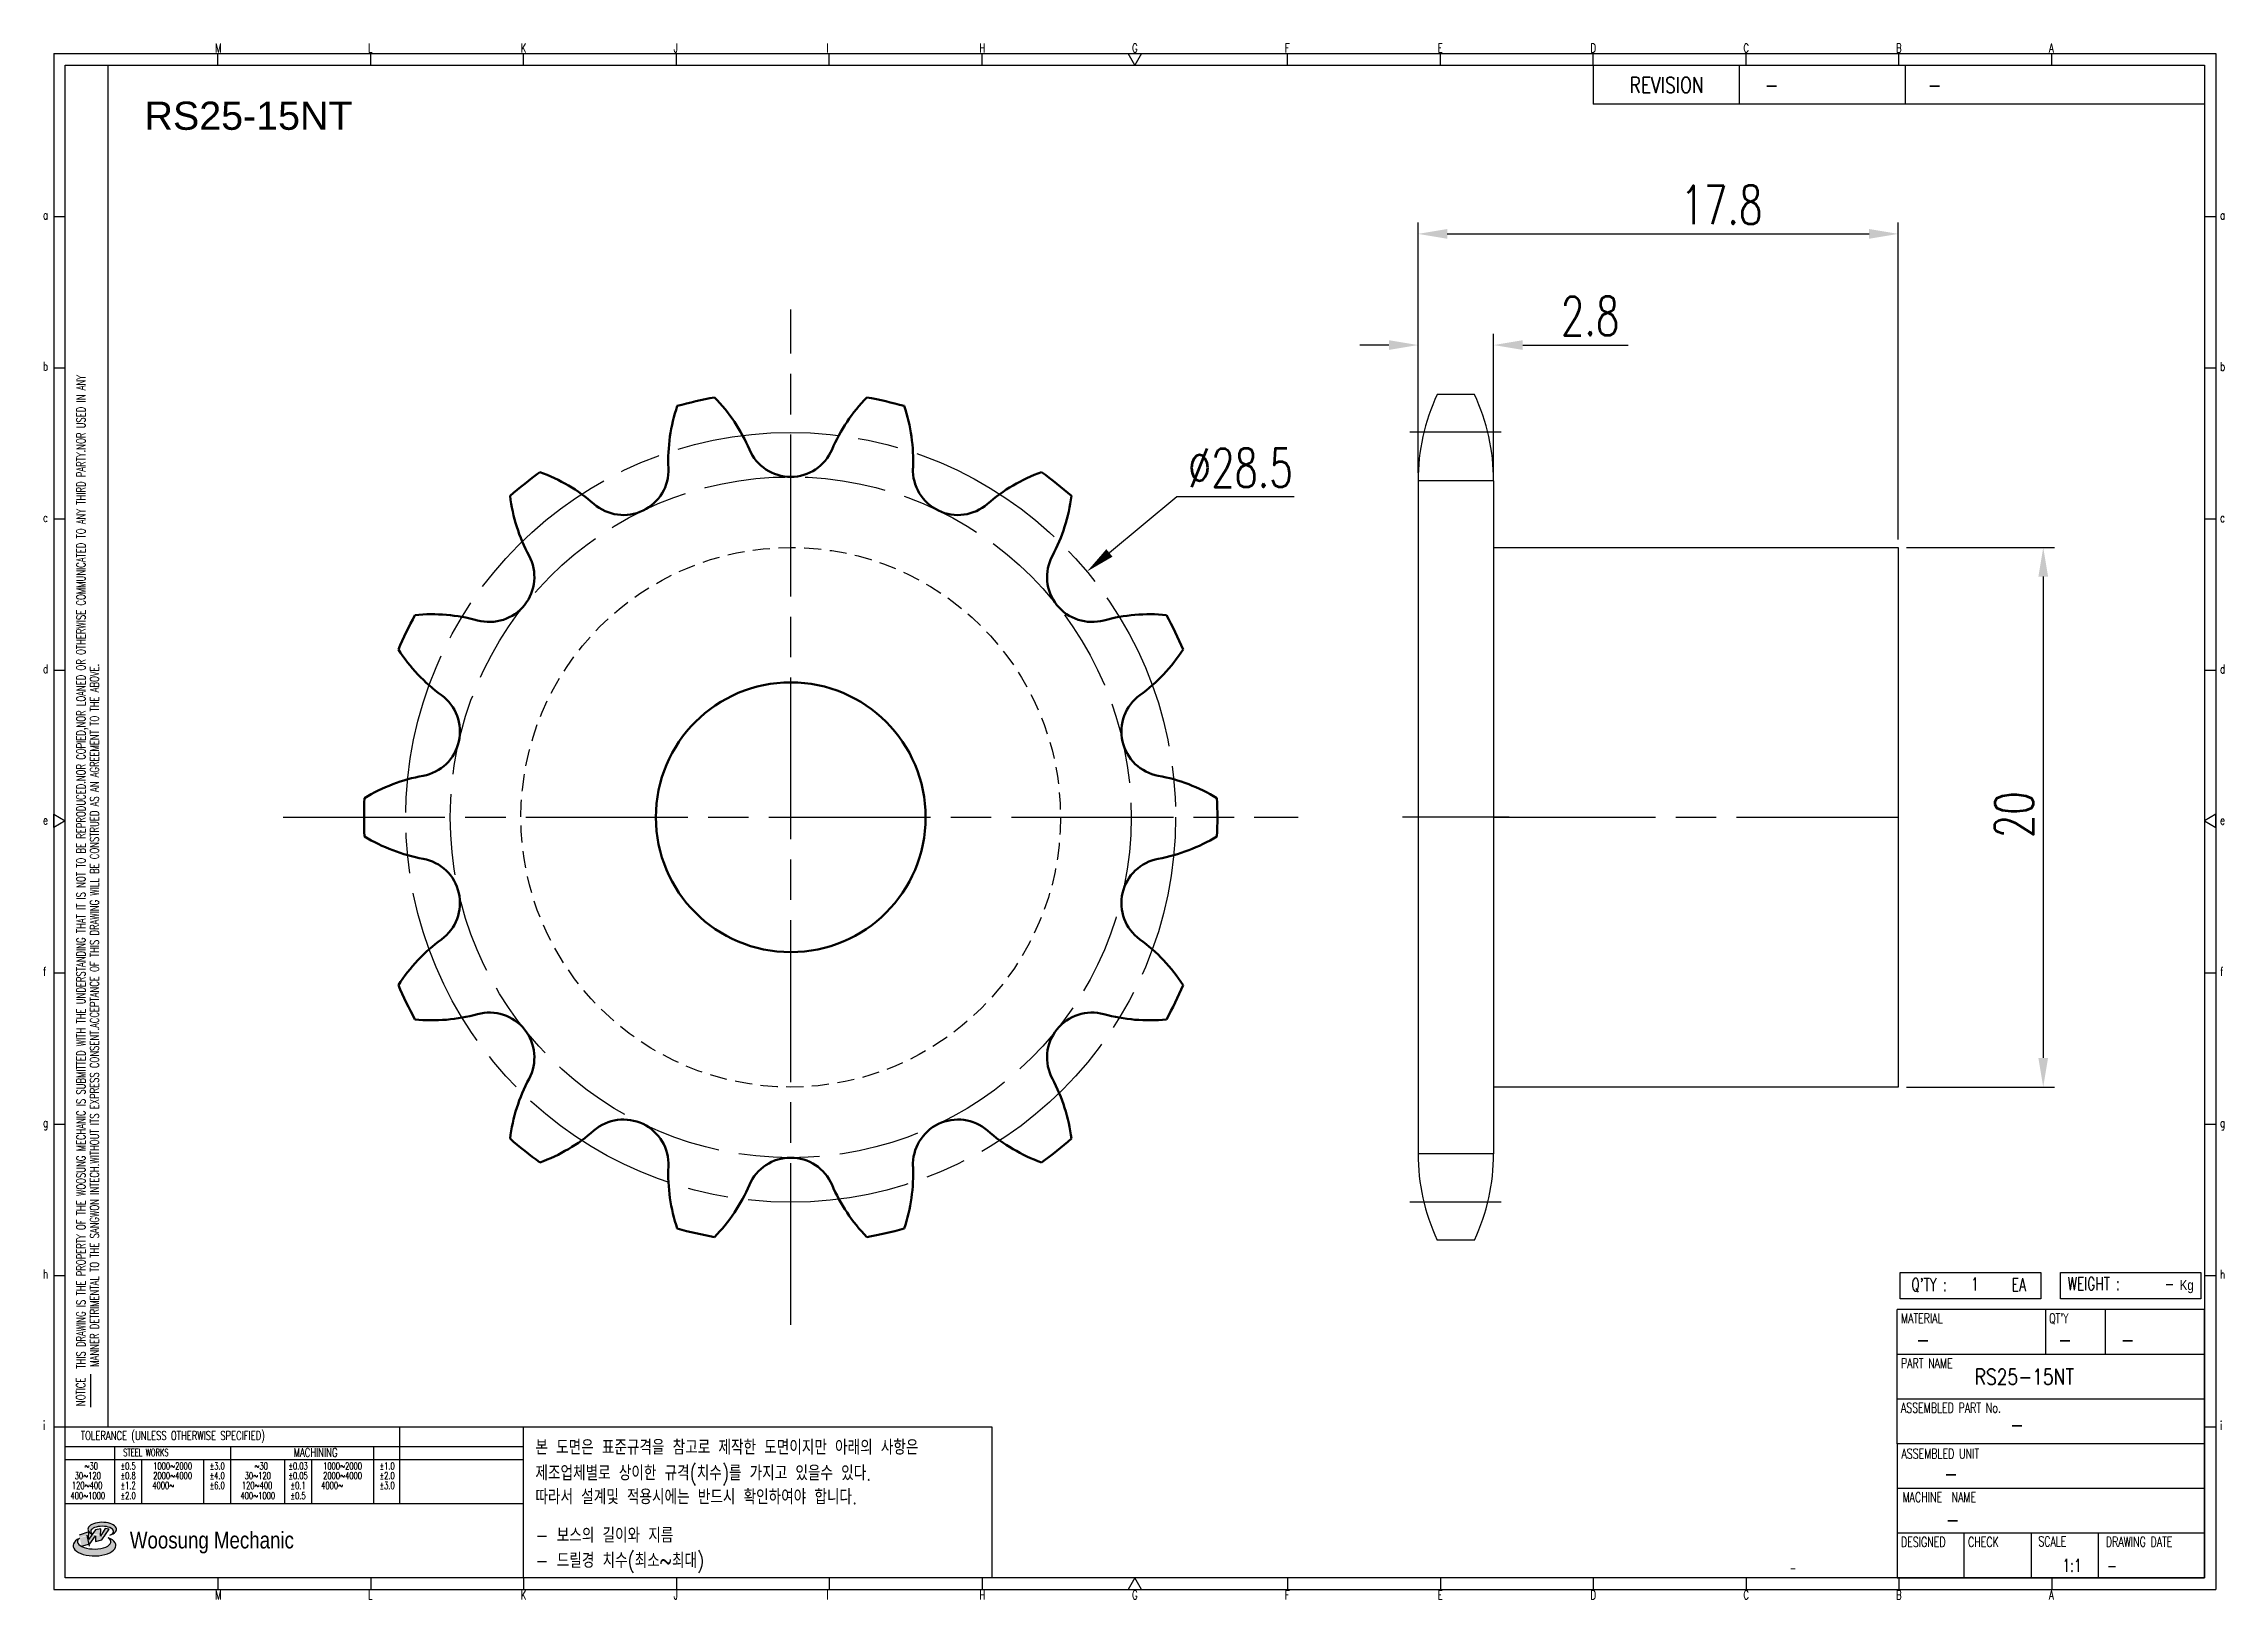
# Model space of a CAD drawing. Header units: millimetres. Extents: x -0.4 to 80.5, y -0.4 to 57.3.
import ezdxf
from ezdxf.enums import TextEntityAlignment as Align

# ---------------------------------------------------------------- set-up
doc = ezdxf.new("R2010")
doc.units = ezdxf.units.MM
for name, pattern in [('AM_ISO02W050', [7.5, 6, -1.5]), ('AM_ISO02W050x2', [3.75, 3, -0.75]), ('AM_ISO08W050', [18, 12, -1.5, 3, -1.5]), ('AM_ISO08W050x2', [9, 6, -0.75, 1.5, -0.75]), ('HIDDEN', [9.525, 6.35, -3.175])]:
    doc.linetypes.add(name, pattern=pattern)
for name, color, linetype, lineweight in [('AM_0N', 7, 'Continuous', 50), ('AM_3N', 6, 'AM_ISO02W050', 25), ('AM_7', 4, 'AM_ISO08W050', 25), ('AM_7N', 4, 'AM_ISO08W050', 25)]:
    doc.layers.add(name, color=color, linetype=linetype, lineweight=lineweight)
for name, color, linetype in [('S-DIM', 7, 'Continuous'), ('TITLE', 7, 'Continuous'), ('도면레이아웃', 7, 'Continuous')]:
    doc.layers.add(name, color=color, linetype=linetype)
doc.styles.add('HAN', font='ROMANS.shx', dxfattribs={"width": 0.7, "bigfont": 'whgtxt.shx'})
doc.styles.add('HKD_ST2', font='romans.shx', dxfattribs={"width": 0.7, "height": 4, "bigfont": '@extfont2.shx'})
doc.styles.add('HSG', font='SIMPLEX.shx', dxfattribs={"width": 0.7, "bigfont": 'HSG.shx'})
doc.styles.add('ROMANS', font='romans.shx', dxfattribs={"width": 0.7, "bigfont": 'whgtxt.shx'})
doc.styles.add('SLDTEXTSTYLE4', font='arial.ttf', dxfattribs={"width": 0.8})
doc.styles.get("Standard").update_dxf_attribs({"font": 'arial.ttf'})
doc.dimstyles.new('APP2', dxfattribs={"dimscale": 0.6, "dimtxt": 2.4, "dimasz": 1.8, "dimexe": 0.7, "dimexo": 0.5, "dimgap": 0.6, "dimtad": 1, "dimtoh": 1, "dimdec": 1, "dimrnd": 0.01, "dimzin": 9, "dimdsep": 46, "dimtxsty": 'HSG', "dimcen": 0, "dimclrd": 1, "dimclre": 1, "dimclrt": 256, "dimazin": 2, "dimtp": 1, "dimtm": 1, "dimtfac": 0.5, "dimtdec": 1, "dimtofl": 0, "dimtmove": 0, "dimatfit": 3, "dimfxl": 0, "dimtvp": 1, "dimtolj": 2, "dimlwd": -1, "dimlwe": -1, "dimarcsym": 0})

# ---------------------------------------------------------------- blocks, each defined once
blk = doc.blocks.new('serty56')
for p, q in [((-68271.206, 477.449), (-68256.206, 477.449)), ((-68256.206, 477.449), (-68256.206, 457.449)), ((-68256.206, 457.449), (-68271.206, 457.449))]:
    blk.add_line(p, q)
at = {"layer": 'AM_7N', "linetype": 'AM_ISO08W050x2'}
blk.add_line((-68271.206, 467.449), (-68255.463, 467.449), dxfattribs=at)
blk = doc.blocks.new('*D5')
at = {"layer": 'Defpoints', "color": 0, "transparency": 16777216}
for p in [(68.374, 38.622), (68.374, 18.622), (73.747, 18.622)]:
    blk.add_point(p, dxfattribs=at)
at = {"layer": 'S-DIM', "color": 1, "transparency": 16777216}
for p, q in [((68.674, 38.622), (74.167, 38.622)), ((73.747, 37.542), (73.747, 19.702)), ((68.674, 18.622), (74.167, 18.622))]:
    blk.add_line(p, q, dxfattribs=at)
for points in [[(73.567, 37.542), (73.927, 37.542), (73.747, 38.622)], [(73.567, 19.702), (73.927, 19.702), (73.747, 18.622)]]:
    blk.add_solid(points, dxfattribs=at)
at = {"layer": 'S-DIM', "transparency": 16777216, "insert": (72.667, 28.714), "char_height": 1.44, "attachment_point": 5, "rotation": 90, "style": 'HSG'}
blk.add_mtext('\\A2;20', dxfattribs=at)
blk = doc.blocks.new('*D6')
at = {"layer": 'Defpoints', "color": 0, "transparency": 16777216}
for p in [(53.374, 46.126), (50.574, 41.093), (53.374, 41.093)]:
    blk.add_point(p, dxfattribs=at)
at = {"layer": 'S-DIM', "color": 1, "transparency": 16777216}
for p, q in [((49.494, 46.126), (48.414, 46.126)), ((50.574, 41.393), (50.574, 46.546)), ((53.374, 41.393), (53.374, 46.546)), ((54.454, 46.126), (58.366, 46.126))]:
    blk.add_line(p, q, dxfattribs=at)
for points in [[(49.494, 46.306), (49.494, 45.946), (50.574, 46.126)], [(54.454, 46.306), (54.454, 45.946), (53.374, 46.126)]]:
    blk.add_solid(points, dxfattribs=at)
at = {"layer": 'S-DIM', "transparency": 16777216, "insert": (56.95, 47.206), "char_height": 1.44, "attachment_point": 5, "style": 'HSG'}
blk.add_mtext('\\A2;2.8', dxfattribs=at)
blk = doc.blocks.new('*D7')
at = {"layer": 'Defpoints', "color": 0, "transparency": 16777216}
for p in [(68.374, 50.246), (50.574, 41.093), (68.374, 38.622)]:
    blk.add_point(p, dxfattribs=at)
at = {"layer": 'S-DIM', "color": 1, "transparency": 16777216}
for p, q in [((50.574, 41.393), (50.574, 50.666)), ((51.654, 50.246), (67.294, 50.246)), ((68.374, 38.922), (68.374, 50.666))]:
    blk.add_line(p, q, dxfattribs=at)
for points in [[(51.654, 50.426), (51.654, 50.066), (50.574, 50.246)], [(67.294, 50.426), (67.294, 50.066), (68.374, 50.246)]]:
    blk.add_solid(points, dxfattribs=at)
at = {"layer": 'S-DIM', "transparency": 16777216, "insert": (61.824, 51.326), "char_height": 1.44, "attachment_point": 5, "style": 'HSG'}
blk.add_mtext('\\A2;17.8', dxfattribs=at)
blk = doc.blocks.new('*D8')
at = {"layer": 'Defpoints', "color": 0, "transparency": 16777216}
for p in [(38.301, 37.731), (16.336, 19.514)]:
    blk.add_point(p, dxfattribs=at)
at = {"layer": 'S-DIM', "color": 1, "transparency": 16777216}
for p, q in [((41.633, 40.495), (39.132, 38.42)), ((45.977, 40.495), (41.633, 40.495))]:
    blk.add_line(p, q, dxfattribs=at)
blk.add_solid([(39.018, 38.559), (39.247, 38.282), (38.301, 37.731)], dxfattribs=at)
at = {"layer": 'S-DIM', "transparency": 16777216, "insert": (43.985, 41.575), "char_height": 1.44, "attachment_point": 5, "style": 'HSG'}
blk.add_mtext('\\A2;∅28.5', dxfattribs=at)
blk = doc.blocks.new('notice1')
at = {"color": 4}
blk.add_lwpolyline([(-22142.12, 1730.6), (-22053.8, 1730.6), (-22053.8, 1702.07), (-22142.12, 1702.07)], close=True, dxfattribs=at)
at = {"color": 4, "style": 'HAN', "width": 0.8}
for s, p in [('본 도면은 표준규격을 참고로 제작한 도면이지만 아래의 사항은', (-22139.9, 1725.32)), ('제조업체별로 상이한 규격(치수)를 가지고 있을수 있다.', (-22139.9, 1720.47)), ('따라서 설계및 적용시에는 반드시 확인하여야 합니다.', (-22139.9, 1715.97)), ('- 보스의 길이와 지름', (-22139.9, 1708.73)), ('- 드릴경 치수(최소~최대)', (-22139.9, 1703.97))]:
    blk.add_text(s, height=2.7949, dxfattribs=at).set_placement(p)
blk = doc.blocks.new('SUYWSHJH')
at = {"layer": '도면레이아웃'}
h = blk.add_hatch(color=10, dxfattribs=at)
h.paths.add_polyline_path([(1.544, 35.177), (1.554, 34.966), (1.779, 35.034), (2.054, 35.422), (1.908, 35.446), (1.728, 35.167), (1.741, 35.439), (1.547, 35.405), (1.292, 35.041), (1.295, 35.33), (0.943, 35.208), (1.03, 34.8), (1.336, 34.885)])
edge = h.paths.add_edge_path()
edge.add_ellipse((1.795, 35.421), major_axis=(-0.53, 0), ratio=0.487785, start_angle=122.36065, end_angle=403.39574)
edge.add_line((1.411, 35.244), (1.419, 35.261))
edge.add_ellipse((1.798, 35.344), major_axis=(-0.423, 0), ratio=0.444396, start_angle=131.58977, end_angle=386.19408, ccw=False)
edge = h.paths.add_edge_path()
edge.add_ellipse((1.512, 34.815), major_axis=(-0.793, 0), ratio=0.480113, start_angle=314.67633, end_angle=590.85213)
edge.add_ellipse((1.501, 34.958), major_axis=(-0.62, 0), ratio=0.43311, start_angle=331.7024, end_angle=574.42495, ccw=False)
for p, q in [((0, 90.118), (80.15, 90.118)), ((0, 90.118), (0, 33.191)), ((6.089, 89.693), (6.089, 90.118)), ((11.753, 89.693), (11.753, 90.118)), ((17.418, 89.693), (17.418, 90.118)), ((23.082, 89.693), (23.082, 90.118)), ((28.746, 89.693), (28.746, 90.118)), ((34.411, 89.693), (34.411, 90.118)), ((45.739, 89.693), (45.739, 90.118)), ((51.404, 89.693), (51.404, 90.118)), ((57.068, 89.693), (57.068, 90.118)), ((62.732, 89.693), (62.732, 90.118)), ((68.397, 89.693), (68.397, 90.118)), ((74.061, 89.693), (74.061, 90.118)), ((80.15, 90.118), (80.15, 33.191)), ((0, 84.085), (0.425, 84.085)), ((79.725, 84.085), (80.15, 84.085)), ((0, 78.478), (0.425, 78.478)), ((79.725, 78.478), (80.15, 78.478)), ((0, 72.87), (0.425, 72.87)), ((79.725, 72.87), (80.15, 72.87)), ((0, 67.262), (0.425, 67.262)), ((79.725, 67.262), (80.15, 67.262)), ((0, 56.047), (0.425, 56.047)), ((79.725, 56.047), (80.15, 56.047)), ((0, 50.439), (0.425, 50.439)), ((79.725, 50.439), (80.15, 50.439)), ((0, 44.832), (0.425, 44.832)), ((79.725, 44.832), (80.15, 44.832)), ((1.377, 39.947), (1.377, 41.174)), ((0, 39.224), (0.425, 39.224)), ((79.725, 39.224), (80.15, 39.224)), ((0, 33.191), (80.15, 33.191)), ((6.089, 33.616), (6.089, 33.191)), ((11.753, 33.616), (11.753, 33.191)), ((17.418, 33.616), (17.418, 33.191)), ((23.082, 33.616), (23.082, 33.191)), ((28.746, 33.616), (28.746, 33.191)), ((34.411, 33.616), (34.411, 33.191)), ((45.739, 33.616), (45.739, 33.191)), ((51.404, 33.616), (51.404, 33.191)), ((57.068, 33.616), (57.068, 33.191)), ((62.732, 33.616), (62.732, 33.191)), ((68.397, 33.616), (68.397, 33.191)), ((74.061, 33.616), (74.061, 33.191))]:
    blk.add_line(p, q)
at = {"color": 2}
for p, q in [((2.017, 39.224), (2.017, 89.693)), ((0.425, 39.224), (17.418, 39.224)), ((12.816, 39.224), (12.816, 36.382)), ((17.418, 33.616), (17.418, 39.224)), ((0.425, 38.487), (17.418, 38.487)), ((0.425, 38.012), (17.418, 38.012)), ((2.257, 38.487), (2.257, 36.382)), ((3.257, 38.012), (3.257, 36.382)), ((5.557, 38.012), (5.557, 36.382)), ((6.557, 38.5), (6.557, 36.382)), ((8.557, 38.012), (8.557, 36.382)), ((9.557, 38.026), (9.557, 36.382)), ((11.857, 38.487), (11.857, 36.382)), ((0.425, 36.382), (17.418, 36.382))]:
    blk.add_line(p, q, dxfattribs=at)
at = {"color": 6, "ltscale": 0.5}
for p, q in [((57.068, 89.693), (57.068, 88.246)), ((62.47, 89.693), (62.47, 88.246)), ((68.635, 89.693), (68.635, 88.246)), ((79.725, 88.246), (57.068, 88.246)), ((68.336, 38.59), (68.336, 43.563)), ((79.725, 43.563), (68.336, 43.563)), ((73.827, 43.563), (73.827, 41.905)), ((76.037, 43.563), (76.037, 41.905)), ((79.725, 38.59), (79.725, 43.563)), ((79.725, 41.905), (68.336, 41.905)), ((79.725, 40.248), (68.336, 40.248)), ((68.336, 38.59), (68.336, 33.616)), ((79.725, 38.59), (68.336, 38.59)), ((79.725, 33.616), (79.725, 38.59)), ((79.725, 36.932), (68.336, 36.932)), ((79.725, 35.274), (68.336, 35.274)), ((70.822, 33.616), (70.822, 35.274)), ((73.309, 33.616), (73.309, 35.274)), ((75.796, 33.616), (75.796, 35.274)), ((68.336, 33.616), (79.725, 33.616))]:
    blk.add_line(p, q, dxfattribs=at)
for points in [[(40.075, 89.693), (39.83, 90.118), (40.32, 90.118)], [(0.425, 89.693), (79.725, 89.693), (79.725, 33.616), (0.425, 33.616)], [(0.425, 61.679), (0, 61.433), (0, 61.924)], [(79.725, 61.679), (80.15, 61.433), (80.15, 61.924)], [(40.075, 33.616), (39.83, 33.191), (40.32, 33.191)]]:
    blk.add_lwpolyline(points, close=True)
at = {"layer": 'TITLE', "color": 20}
for p, q in [((68.449, 43.961), (68.449, 44.936)), ((68.449, 44.936), (73.654, 44.936)), ((73.654, 44.936), (73.654, 43.961)), ((74.39, 43.961), (74.39, 44.936)), ((74.39, 44.936), (79.595, 44.936)), ((79.595, 44.936), (79.595, 43.961)), ((73.654, 43.961), (68.449, 43.961)), ((79.595, 43.961), (74.39, 43.961))]:
    blk.add_line(p, q, dxfattribs=at)
at = {"layer": '도면레이아웃'}
for p, q in [((1.295, 35.33), (0.943, 35.208)), ((1.03, 34.8), (1.336, 34.885)), ((1.224, 35.208), (1.311, 34.8)), ((1.224, 35.208), (1.224, 35.208)), ((1.547, 35.405), (1.292, 35.041)), ((1.292, 35.041), (1.295, 35.33)), ((1.336, 34.885), (1.544, 35.177)), ((1.419, 35.261), (1.411, 35.244)), ((1.544, 35.177), (1.554, 34.966)), ((1.741, 35.439), (1.547, 35.405)), ((1.554, 34.966), (1.779, 35.034)), ((1.908, 35.446), (1.728, 35.167)), ((1.728, 35.167), (1.741, 35.439)), ((1.779, 35.034), (2.054, 35.422)), ((2.054, 35.422), (1.908, 35.446))]:
    blk.add_line(p, q, dxfattribs=at)
for centre, major_axis, ratio, start_param, end_param in [((1.795, 35.421), (-0.53, 0), 0.487785, 2.135596, 7.040584), ((1.512, 34.815), (-0.793, 0), 0.480113, 5.492138, 10.312315), ((1.501, 34.958), (-0.62, 0), 0.43311, 5.789299, 10.025607), ((1.798, 35.344), (-0.423, 0), 0.444396, 2.296675, 6.740358)]:
    blk.add_ellipse(centre, major_axis=major_axis, ratio=ratio, start_param=start_param, end_param=end_param, dxfattribs=at)
at = {"color": 4, "style": 'HKD_ST2', "width": 0.7}
for s, p in [('M', (5.988, 90.164)), ('L', (11.652, 90.164)), ('K', (17.316, 90.164)), ('J', (22.981, 90.164)), ('I', (28.645, 90.164)), ('H', (34.309, 90.164)), ('G', (39.974, 90.164)), ('F', (45.638, 90.164)), ('E', (51.302, 90.164)), ('D', (56.967, 90.164)), ('C', (62.631, 90.164)), ('B', (68.295, 90.164)), ('A', (73.96, 90.164)), ('a', (-0.395, 83.976)), ('a', (80.305, 83.97)), ('b', (-0.395, 78.368)), ('b', (80.305, 78.362)), ('c', (-0.395, 72.76)), ('c', (80.305, 72.754)), ('d', (-0.395, 67.153)), ('d', (80.305, 67.147)), ('e', (-0.395, 61.545)), ('e', (80.305, 61.539)), ('f', (-0.395, 55.937)), ('f', (80.305, 55.931)), ('g', (-0.395, 50.33)), ('g', (80.305, 50.324)), ('h', (-0.395, 44.722)), ('h', (80.305, 44.716)), ('i', (-0.395, 39.114)), ('i', (80.305, 39.108)), ('M', (5.988, 32.824)), ('L', (11.652, 32.824)), ('K', (17.316, 32.824)), ('J', (22.981, 32.824)), ('I', (28.645, 32.824)), ('H', (34.309, 32.824)), ('G', (39.974, 32.824)), ('F', (45.638, 32.824)), ('E', (51.302, 32.824)), ('D', (56.967, 32.824)), ('C', (62.631, 32.824)), ('B', (68.295, 32.824)), ('A', (73.96, 32.824))]:
    blk.add_text(s, height=0.326, dxfattribs=at).set_placement(p)
for s, height, style, width, p in [('REVISION', 0.5806, 'HAN', 0.8, (58.415, 88.664)), ('-', 0.581, 'HAN', 0.8, (63.426, 88.664)), ('-', 0.581, 'HAN', 0.8, (69.468, 88.664)), ("Q'TY : ", 0.4746, 'HKD_ST2', 0.7, (68.857, 44.253)), ('1', 0.475, 'HKD_ST2', 0.7, (71.071, 44.275)), ('EA', 0.4746, 'HKD_ST2', 0.7, (72.578, 44.253)), ('WEIGHT : ', 0.4746, 'HKD_ST2', 0.7, (74.65, 44.286)), ('-', 0.581, 'HAN', 0.8, (69.029, 42.157)), ('-', 0.581, 'HAN', 0.8, (74.289, 42.157)), ('-', 0.581, 'HAN', 0.8, (76.623, 42.157)), ('-', 0.581, 'HAN', 0.8, (72.515, 39.013)), ('-', 0.581, 'HAN', 0.8, (70.067, 37.189)), ('-', 0.581, 'HAN', 0.8, (70.126, 35.48)), ('1:1', 0.4746, 'HKD_ST2', 0.7, (74.458, 33.848)), ('-', 0.475, 'HKD_ST2', 0.7, (76.112, 33.837))]:
    blk.add_text(s, height=height, dxfattribs=dict(style=style, width=width)).set_placement(p)
at = {"color": 2, "style": 'HKD_ST2', "width": 0.7}
for s, p in [(' THIS DRAWING IS THE PROPERTY OF THE WOOSUNG MECHANIC IS SUBMITTED WITH THE UNDERSTANDING THAT IT IS NOT TO BE REPRODUCED.NOR COPIED,NOR LOANED OR OTHERWISE COMMUNICATED TO ANY THIRD PARTY.NOR USED IN ANY', (1.173, 41.217)), ('MANNER DETRIMENTAL TO THE SANGWON INTECH.WITHOUT ITS EXPRESS CONSENT.ACCEPTANCE OF THIS DRAWING WILL BE CONSTRUED AS AN AGREEMENT TO THE ABOVE.', (1.672, 41.447))]:
    blk.add_text(s, height=0.326266, rotation=90, dxfattribs=at).set_placement(p)
at = {"style": 'HKD_ST2', "width": 0.7}
blk.add_text('-', height=0.475, dxfattribs=at).set_placement((78.613, 44.286), align=Align.RIGHT)
at = {"color": 4, "style": 'HKD_ST2', "width": 0.7}
for s, height, p in [('MATERIAL', 0.3651, (68.474, 43.425)), ("QT'Y", 0.3651, (73.965, 43.425)), ('PART NAME', 0.3651, (68.474, 41.756)), ('ASSEMBLED PART No.', 0.36511, (68.474, 40.109)), ('ASSEMBLED UNIT', 0.36511, (68.49, 38.408)), ('MACHINE  NAME', 0.36511, (68.532, 36.794)), ('DESIGNED', 0.3651, (68.474, 35.136)), ('CHECK', 0.3651, (70.961, 35.136)), ('SCALE', 0.3651, (73.566, 35.153)), ('DRAWING DATE', 0.36511, (76.071, 35.141))]:
    blk.add_text(s, height=height, dxfattribs=at).set_placement(p, align=Align.TOP_LEFT)
at = {"style": 'HKD_ST2', "width": 0.7}
blk.add_text('NOTICE', height=0.3263, rotation=90, dxfattribs=at).set_placement((1.163, 39.988))
for s, height, style, width, p in [('TOLERANCE (UNLESS OTHERWISE SPECIFIED)', 0.32627, 'HKD_ST2', 0.7, (4.417, 38.896)), ('-', 0.326, 'ROMANS', 0.65, (64.469, 33.975))]:
    blk.add_text(s, height=height, dxfattribs=dict(style=style, width=width)).set_placement(p, align=Align.MIDDLE_CENTER)
at = {"color": 4, "style": 'HKD_ST2', "width": 0.7}
for s, height, p in [('STEEL WORKS', 0.26101, (3.416, 38.268)), ('MACHINING', 0.3263, (9.707, 38.27)), ('%%P0.5', 0.261, (2.757, 37.762)), ('%%P0.8', 0.261, (2.757, 37.411)), ('%%P3.0', 0.261, (6.057, 37.762)), ('%%P4.0', 0.261, (6.057, 37.411)), ('%%P0.03', 0.261, (9.057, 37.762)), ('%%P0.05', 0.261, (9.057, 37.411)), ('%%P1.0', 0.261, (12.357, 37.762)), ('%%P2.0', 0.261, (12.357, 37.411)), ('%%P1.2', 0.261, (2.757, 37.045)), ('%%P2.0', 0.261, (2.757, 36.67)), ('%%P6.0', 0.261, (6.057, 37.045)), ('%%P0.1', 0.261, (9.057, 37.045)), ('%%P0.5', 0.261, (9.057, 36.67)), ('%%P3.0', 0.261, (12.357, 37.045))]:
    blk.add_text(s, height=height, dxfattribs=at).set_placement(p, align=Align.MIDDLE)
for s, height, p in [('30%%126120', 0.261, (1.263, 37.411)), ('%%12630', 0.261, (1.389, 37.762)), ('2000%%1264000', 0.26101, (4.407, 37.411)), ('1000%%1262000', 0.26101, (4.407, 37.762)), ('30%%126120', 0.261, (7.563, 37.411)), ('%%12630', 0.261, (7.689, 37.762)), ('2000%%1264000', 0.26101, (10.707, 37.411)), ('1000%%1262000', 0.26101, (10.707, 37.762)), ('400%%1261000', 0.26101, (1.263, 36.67)), ('120%%126400', 0.26101, (1.237, 37.045)), ('4000%%126', 0.261, (4.061, 37.045)), ('400%%1261000', 0.26101, (7.563, 36.67)), ('120%%126400', 0.26101, (7.537, 37.045)), ('4000%%126', 0.261, (10.321, 37.045))]:
    blk.add_text(s, height=height, dxfattribs=at).set_placement(p, align=Align.MIDDLE_CENTER)
at = {"color": 1, "style": 'SLDTEXTSTYLE4', "width": 0.8}
blk.add_text('Woosung Mechanic', height=0.61957, dxfattribs=at).set_placement((2.822, 34.711))
at = {"layer": 'TITLE', "width": 0.8}
blk.add_text('Kg', height=0.3789, dxfattribs=at).set_placement((78.807, 44.286))

msp = doc.modelspace()

# ---------------------------------------------------------------- linework, layer by layer
for p, q in [((52.668, 44.293), (51.281, 44.293)), ((50.574, 41.093), (50.574, 16.152)), ((53.374, 41.093), (53.374, 16.152)), ((52.668, 12.952), (51.281, 12.952))]:
    msp.add_line(p, q)
at = {"color": 2, "linetype": 'HIDDEN', "ltscale": 0.1}
msp.add_circle((27.319, 28.622), 10, dxfattribs=at)
for centre, start, end in [((58.174, 41.093), 155.09894, 180), ((45.774, 41.093), 0, 24.90106), ((58.174, 16.152), 180, 204.90106), ((45.774, 16.152), 335.09894, 0)]:
    msp.add_arc(centre, 7.6, start, end)
at = {"layer": 'AM_0N'}
msp.add_circle((27.319, 28.622), 5, dxfattribs=at)
for centre, radius, start, end in [((29.115, 41.842), 6.336, 161.34423, 182.5), ((27.319, 28.622), 15.816, 100.29086, 105.42342), ((19.964, 39.753), 6.336, 23.21429, 44.37006), ((34.673, 39.753), 6.336, 135.62994, 156.78571), ((27.319, 28.622), 15.816, 74.57658, 79.70914), ((25.522, 41.842), 6.336, 357.5, 18.65577), ((27.319, 42.907), 1.667, 203.21429, 336.78571), ((27.319, 28.622), 15.816, 126.00515, 131.13771), ((15.863, 35.46), 6.336, 48.92857, 70.08434), ((21.121, 41.493), 1.667, 228.92857, 2.5), ((33.516, 41.493), 1.667, 177.5, 311.07143), ((38.774, 35.46), 6.336, 109.91566, 131.07143), ((27.319, 28.622), 15.816, 48.86229, 53.99485), ((23.202, 41.312), 6.336, 187.05851, 208.21429), ((31.435, 41.312), 6.336, 331.78571, 352.94149), ((16.15, 37.529), 1.667, 254.64286, 28.21429), ((38.487, 37.529), 1.667, 151.78571, 285.35714), ((27.319, 28.622), 15.816, 151.71943, 156.852), ((14.031, 29.812), 6.336, 74.64286, 95.79863), ((40.606, 29.812), 6.336, 84.20137, 105.35714), ((27.319, 28.622), 15.816, 23.148, 28.28057), ((18.104, 38.269), 6.336, 212.7728, 233.92857), ((36.533, 38.269), 6.336, 306.07143, 327.2272), ((13.392, 31.801), 1.667, 280.35714, 53.92857), ((41.245, 31.801), 1.667, 126.07143, 259.64286), ((14.831, 23.929), 6.336, 100.35714, 121.51292), ((39.806, 23.929), 6.336, 58.48708, 79.64286), ((27.319, 28.622), 15.816, 177.43372, 182.56628), ((27.319, 28.622), 15.816, 357.43372, 2.56628), ((14.831, 33.316), 6.336, 238.48708, 259.64286), ((39.806, 33.316), 6.336, 280.35714, 301.51292), ((13.392, 25.444), 1.667, 306.07143, 79.64286), ((41.245, 25.444), 1.667, 100.35714, 233.92857), ((18.104, 18.975), 6.336, 126.07143, 147.2272), ((36.533, 18.975), 6.336, 32.7728, 53.92857), ((27.319, 28.622), 15.816, 203.148, 208.28057), ((27.319, 28.622), 15.816, 331.71943, 336.852), ((14.031, 27.433), 6.336, 264.20137, 285.35714), ((16.15, 19.716), 1.667, 331.78571, 105.35714), ((38.487, 19.716), 1.667, 74.64286, 208.21429), ((40.606, 27.433), 6.336, 254.64286, 275.79863), ((23.202, 15.933), 6.336, 151.78571, 172.94149), ((31.435, 15.933), 6.336, 7.05851, 28.21429), ((15.863, 21.785), 6.336, 289.91566, 311.07143), ((21.121, 15.752), 1.667, 357.5, 131.07143), ((33.516, 15.752), 1.667, 48.92857, 182.5), ((38.774, 21.785), 6.336, 228.92857, 250.08434), ((27.319, 28.622), 15.816, 228.86229, 233.99485), ((27.319, 28.622), 15.816, 306.00515, 311.13771), ((29.115, 15.403), 6.336, 177.5, 198.65577), ((27.319, 14.338), 1.667, 23.21429, 156.78571), ((25.522, 15.403), 6.336, 341.34423, 2.5), ((19.964, 17.492), 6.336, 315.62994, 336.78571), ((34.673, 17.492), 6.336, 203.21429, 224.37006), ((27.319, 28.622), 15.816, 254.57658, 259.70914), ((27.319, 28.622), 15.816, 280.29086, 285.42342)]:
    msp.add_arc(centre, radius, start, end, dxfattribs=at)
at = {"layer": 'AM_3N', "linetype": 'AM_ISO02W050x2'}
for p, q in [((53.374, 41.093), (50.574, 41.093)), ((53.374, 16.152), (50.574, 16.152))]:
    msp.add_line(p, q, dxfattribs=at)
msp.add_circle((27.319, 28.622), 12.618, dxfattribs=at)
at = {"layer": 'AM_7', "linetype": 'AM_ISO08W050x2'}
for p, q in [((53.648, 42.891), (50.264, 42.891)), ((53.956, 28.622), (49.993, 28.622)), ((53.648, 14.354), (50.264, 14.354))]:
    msp.add_line(p, q, dxfattribs=at)
msp.add_circle((27.319, 28.622), 14.268, dxfattribs=at)
at = {"layer": 'AM_7N', "linetype": 'AM_ISO08W050x2'}
for p, q in [((27.319, 9.807), (27.319, 47.438)), ((8.503, 28.622), (46.134, 28.622))]:
    msp.add_line(p, q, dxfattribs=at)

# ---------------------------------------------------------------- block references
for name, p in [('SUYWSHJH', (0, -33.191)), ('serty56', (68324.58, -438.826))]:
    msp.add_blockref(name, p)
at = {"xscale": 0.19656, "yscale": 0.19656, "zscale": 0.19656}
msp.add_blockref('notice1', (4369.673, -334.134), dxfattribs=at)

# ---------------------------------------------------------------- texts
at = {"color": 2}
msp.add_text('RS25-15NT', height=1.0449, dxfattribs=at).set_placement((3.367, 54.104))
at = {"style": 'HAN', "width": 0.8}
msp.add_text('RS25-15NT', height=0.5806, dxfattribs=at).set_placement((71.207, 7.594))

# ---------------------------------------------------------------- dimensions: what is measured, and where the dimension line sits
at = {"layer": 'S-DIM'}
for base, p2, picture, middle in [((68.374, 50.246), (68.374, 38.622), '*D7', (61.824, 50.246)), ((53.374, 46.126), (53.374, 41.093), '*D6', (56.95, 46.126))]:
    dim = msp.add_linear_dim(base=base, p1=(50.574, 41.093), p2=p2, dimstyle='APP2', dxfattribs=at)
    dim.commit()
    dim.dimension.update_dxf_attribs({"geometry": picture, "text_midpoint": middle, "dimtype": 160})
dim = msp.add_diameter_dim_2p(p1=(16.336, 19.514), p2=(38.301, 37.731), dimstyle='APP2', dxfattribs=at)
dim.commit()
dim.dimension.update_dxf_attribs({"geometry": '*D8', "text_midpoint": (43.985, 40.495), "dimtype": 163})
dim = msp.add_linear_dim(base=(73.747, 18.622), p1=(68.374, 38.622), p2=(68.374, 18.622), angle=90, dimstyle='APP2', dxfattribs=at)
dim.commit()
dim.dimension.update_dxf_attribs({"geometry": '*D5', "text_midpoint": (73.747, 28.714), "dimtype": 160})

doc.saveas('drawing.dxf')
